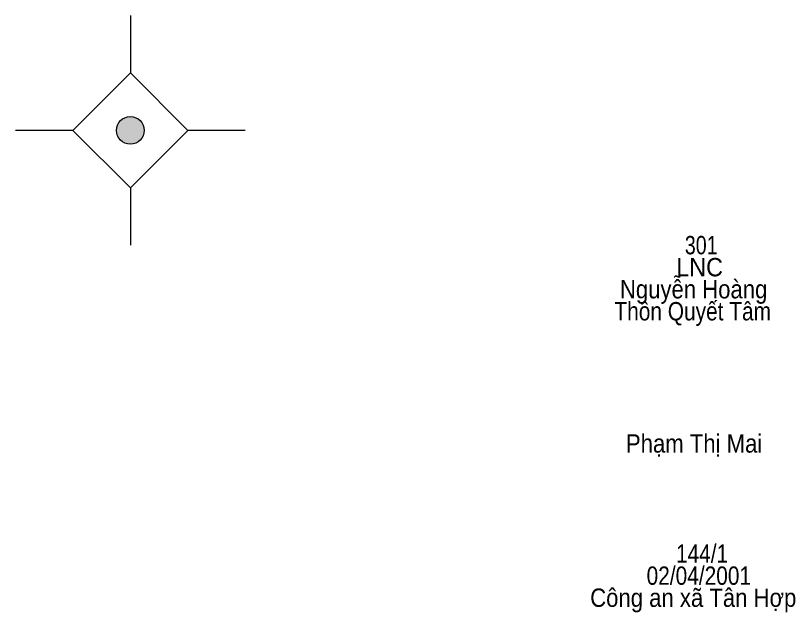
# Model space of a CAD drawing. Header units: metres. Extents: x 548452 to 551009, y 1840956 to 1844548.
# Drawn here: x 550893.57 to 550910.56, y 1841757.84 to 1841770.84 of the extents above; entities that cross this region are included whole.
import ezdxf
from ezdxf.enums import TextEntityAlignment as Align

# ---------------------------------------------------------------- set-up
doc = ezdxf.new("R2010")
doc.units = ezdxf.units.M
doc.header["$LTSCALE"] = 0.16
doc.layers.add('11', color=7, linetype='Continuous', lineweight=13)
doc.layers.add('15', color=7, linetype='Continuous')

msp = doc.modelspace()

# ---------------------------------------------------------------- hatches: boundary and pattern name
at = {"layer": '11'}
msp.add_hatch(color=256, dxfattribs=at).paths.add_polyline_path([(550896.3695, 1841768.34, 1), (550895.7695, 1841768.34, 1)])

# ---------------------------------------------------------------- linework, layer by layer
for p, q in [((550896.07, 1841770.84), (550896.07, 1841769.59)), ((550894.82, 1841768.34), (550893.57, 1841768.34)), ((550898.57, 1841768.34), (550897.32, 1841768.34)), ((550896.07, 1841767.09), (550896.07, 1841765.84))]:
    msp.add_line(p, q, dxfattribs=at)
msp.add_lwpolyline([(550896.07, 1841769.59), (550894.82, 1841768.34), (550896.07, 1841767.09), (550897.32, 1841768.34)], close=True, dxfattribs=at)
msp.add_circle((550896.0695, 1841768.34), 0.3, dxfattribs=at)

# ---------------------------------------------------------------- texts
at = {"layer": '15'}
for s, width, p in [('301', 0.8, (550908.505, 1841765.64)), ('LNC', 0.95, (550908.47, 1841765.16)), ('Nguyễn Hoàng', 0.9, (550908.34, 1841764.68)), ('Thôn Quyết Tâm', 0.85, (550908.32, 1841764.2)), ('Phạm Thị Mai', 0.9, (550908.35, 1841761.32)), (' 144/1', 0.85, (550908.46, 1841758.92)), (' 02/04/2001', 0.85, (550908.39, 1841758.44)), (' Công an xã Tân Hợp', 0.9, (550908.265, 1841757.96))]:
    msp.add_text(s, height=0.4, dxfattribs=dict(at, width=width)).set_placement(p, align=Align.CENTER)

doc.saveas('drawing.dxf')
